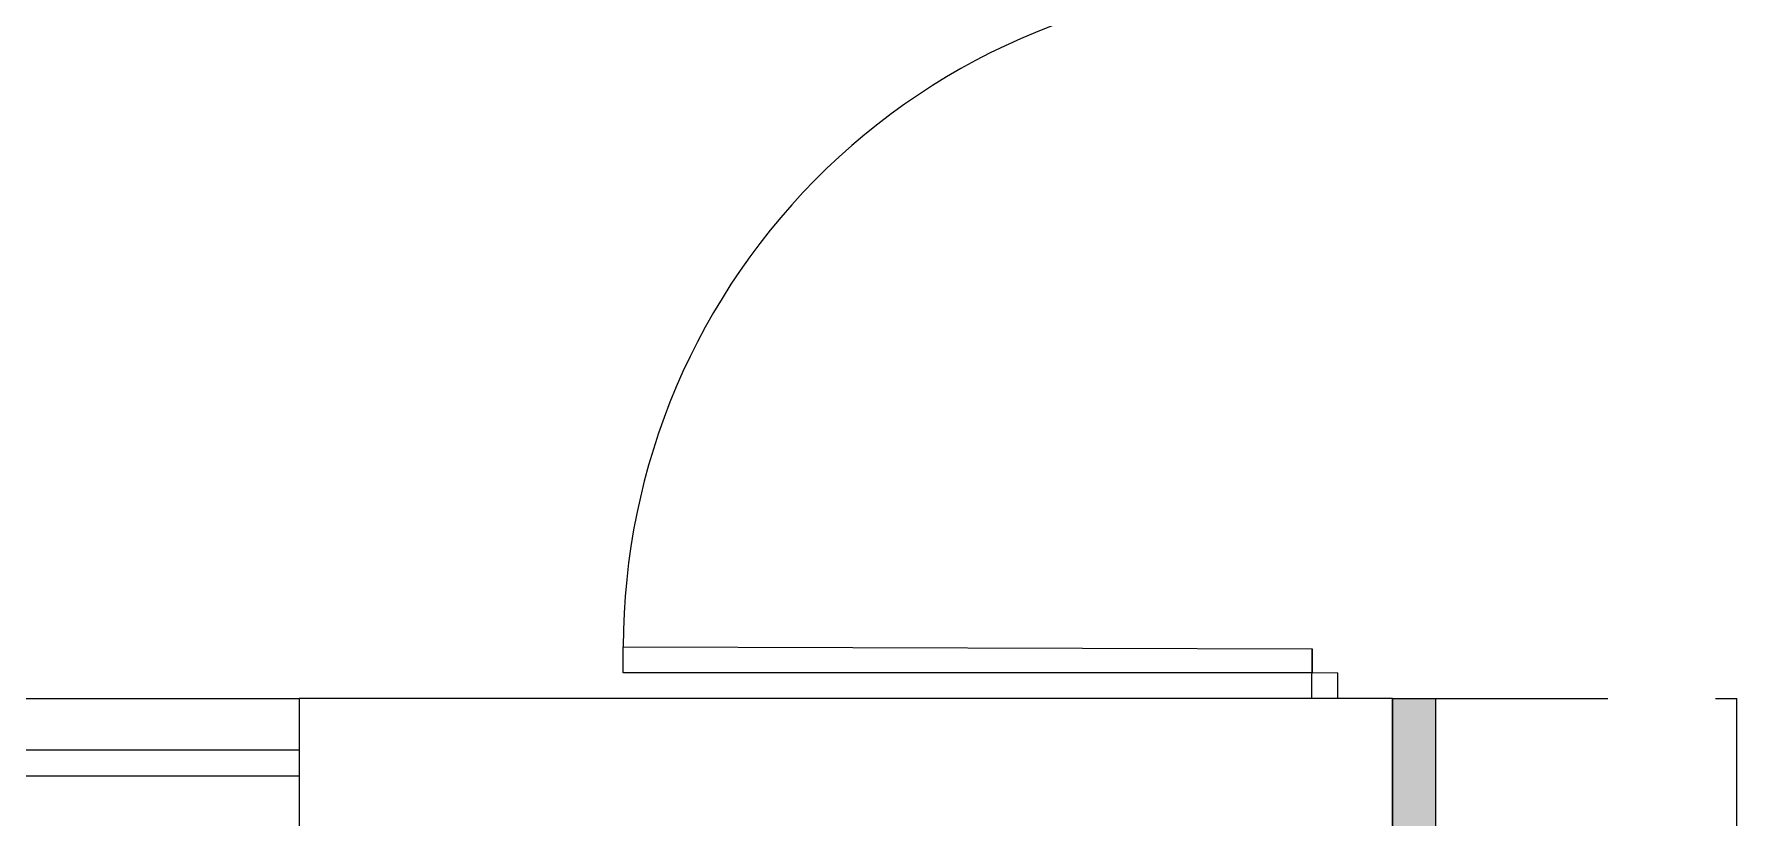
# Model space of a CAD drawing. Extents: x 100 to 738, y -85 to 470.
# Drawn here: x 644.3 to 646.278, y 464.428 to 465.338 of the extents above; entities that cross this region are included whole.
import ezdxf

# ---------------------------------------------------------------- set-up
doc = ezdxf.new("R2010")
doc.units = 0
doc.linetypes.add('HIDDEN', pattern=[0.375, 0.25, -0.125])
doc.layers.get('0').update_dxf_attribs({"linetype": 'CONTINUOUS'})
for name, color, linetype in [('A102', 2, 'CONTINUOUS'), ('ARQ-ALV', 6, 'CONTINUOUS'), ('ARQ-DIV', 3, 'CONTINUOUS'), ('ARQ-PRJ', 1, 'HIDDEN'), ('ARQ-X01', 1, 'CONTINUOUS')]:
    doc.layers.add(name, color=color, linetype=linetype)

# ---------------------------------------------------------------- blocks, each defined once
blk = doc.blocks.new('BASE ARQ')
at = {"true_color": 0x939598}
blk.add_hatch(color=252, dxfattribs=at).paths.add_polyline_path([(755.6598, 476.751), (755.6098, 476.751), (755.6098, 486.481), (755.6598, 486.481)])
at = {"layer": 'A102'}
blk.add_line((752.3398, 486.481), (754.3398, 486.481), dxfattribs=at)
at = {"layer": 'ARQ-ALV'}
for p, q in [((755.6098, 486.481), (754.3398, 486.481)), ((754.3398, 486.481), (754.3398, 486.331)), ((755.6098, 486.481), (755.6098, 476.751))]:
    blk.add_line(p, q, dxfattribs=at)
at = {"layer": 'ARQ-DIV'}
for p, q in [((755.5162, 486.481), (755.5164, 486.5389)), ((755.4598, 486.5111), (755.5463, 486.511)), ((755.5462, 486.4809), (755.5463, 486.511)), ((754.3398, 486.421), (752.3398, 486.421)), ((754.3398, 486.391), (752.3398, 486.391))]:
    blk.add_line(p, q, dxfattribs=at)
blk.add_lwpolyline([(755.5163, 486.511), (754.7163, 486.511), (754.7163, 486.541), (755.5164, 486.5389), (755.5163, 486.511)], dxfattribs=at)
blk.add_arc((755.4869, 486.541), 0.7706, 87.7395, 180, dxfattribs=at)
at = {"layer": 'ARQ-PRJ'}
for p in [(755.6098, 486.481), (756.0098, 475.7547)]:
    blk.add_line(p, (756.0098, 486.481), dxfattribs=at)
at = {"layer": 'ARQ-X01'}
blk.add_lwpolyline([(755.6598, 476.751), (755.6098, 476.751), (755.6098, 486.481), (755.6598, 486.481)], close=True, dxfattribs=at)

msp = doc.modelspace()

# ---------------------------------------------------------------- block references
msp.add_blockref('BASE ARQ', (-109.7317, -21.9142))

doc.saveas('drawing.dxf')
